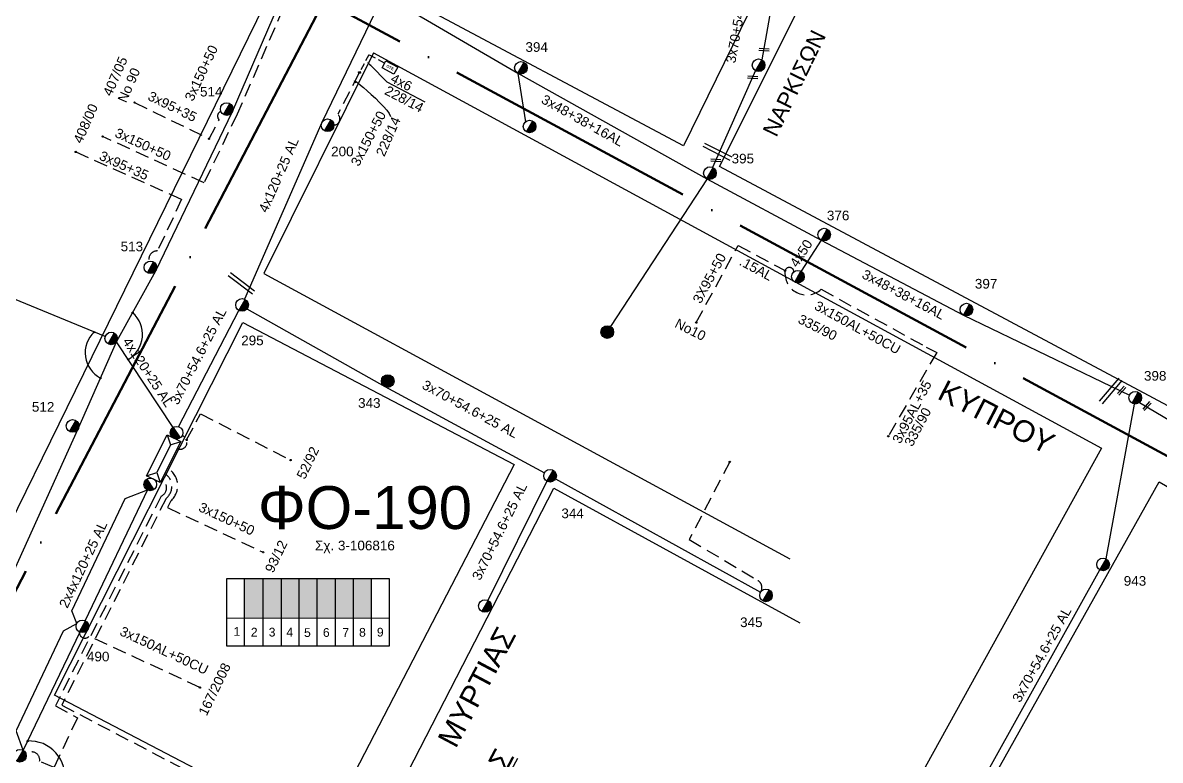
# Model space of a CAD drawing. Header units: millimetres. Extents: x 4998 to 7216, y 1887 to 2914.
# Drawn here: x 5142.3 to 5354.7, y 2316.6 to 2454.3 of the extents above; entities that cross this region are included whole.
import ezdxf
from ezdxf import colors
from ezdxf.entities.mleader import LeaderData, LeaderLine
from ezdxf.enums import TextEntityAlignment as Align
from ezdxf.math import Vec2, Vec3

# ---------------------------------------------------------------- set-up
doc = ezdxf.new("R2010")
doc.units = ezdxf.units.MM
doc.linetypes.add('ACAD_ISO04W100', pattern=[30, 24, -3, 0, -3])
doc.linetypes.add('DASHED', pattern=[19.05, 12.7, -6.35])
for name, color, linetype, lineweight in [('.15AL', 7, 'DASHED', 30), ('3x150+50', 7, 'Continuous', 30), ('3x150AL+50CU', 7, 'Continuous', 30), ('3x48+38+16AL', 7, 'Continuous', 30), ('3x70+54.6+25 AL', 7, 'SYN_LINE', 30), ('3x95+35', 7, 'Continuous', 30), ('3X95+50', 7, 'Continuous', 30), ('4x120+25 AL', 7, 'SYN_LINE', 30), ('4x50', 7, 'Continuous', 30), ('4x50+16', 7, 'Continuous', 30), ('4x50+16AL', 7, 'Continuous', 30), ('4x6', 7, 'SYN_LINE', 30), ('Υπόβαθρο ΔΕΗ', 7, 'Continuous', 30)]:
    doc.layers.add(name, color=color, linetype=linetype, lineweight=lineweight)
for name, color, linetype in [('Pillar OTE', 7, 'Continuous'), ('text οδών', 7, 'Continuous'), ('text_kalodion', 7, 'Continuous'), ('Άγνωστα', 7, 'Continuous'), ('ΑΓΝΩΣΤΟ ΕΝΑΕΡΙΟ ΚΑΛΩΔΙΟ', 7, 'Continuous'), ('Επιγραφές - Σχήματα', 7, 'Continuous'), ('Καλώδια ΧΤ   3x150AL+50CU', 7, 'DASHED'), ('Μηχανική τομή', 7, 'Continuous'), ('Στύλος Ξύλινος', 7, 'Continuous'), ('Στύλος Ξύλινος @ 1', 7, 'Continuous'), ('Στύλος ΦΜ', 7, 'Continuous'), ('Στύλος ΦΜ @ 1', 7, 'Continuous'), ('Συνδέσεις', 7, 'Continuous'), ('Τομή', 7, 'Continuous'), ('Υποσταθμός εναέριος 2 στύλων', 7, 'Continuous'), ('Υποσταθμός πόλεως', 7, 'Continuous')]:
    doc.layers.add(name, color=color, linetype=linetype)
doc.styles.add('arial', font='ARIAL.TTF')
doc.styles.get("Standard").update_dxf_attribs({"font": 'ARIAL.TTF'})
doc.linetypes.add('SYN_LINE', pattern='A,0.5,-0.0001,["/\\/\\/\\/",Standard,S=0.1,R=0,X=0,Y=-0.05],-0.25', length=0.7501)

# ---------------------------------------------------------------- blocks, each defined once
blk = doc.blocks.new('ΥΠΑΡΧΩΝ ΤΣΙΜΕΝΤΕΝΙΟΣ ΣΤΥΛΟΣ')
at = {"layer": 'Στύλος ΦΜ'}
blk.add_hatch(color=7, dxfattribs=at).paths.add_polyline_path([(-1.29, -2.28, 0.574793), (2.62, 0, 0.268822), (1.3, 2.27)])
at = {"layer": 'Στύλος ΦΜ', "color": 7}
blk.add_line((-1.29, -2.28), (1.3, 2.27), dxfattribs=at)
blk.add_circle((0, 0), 2.62, dxfattribs=at)
at = {"layer": 'Στύλος ΦΜ', "flags": 4}
for tag, p in [('ΑΡΙΘΜΟΣ', (-4.68, 8.05)), ('ΤΥΠΟΣ', (-4.91, 3.03))]:
    blk.add_attdef(tag, p, '', height=4, dxfattribs=at)
blk = doc.blocks.new('ΥΠΑΡΧΩΝ ΞΥΛΙΝΟΣ ΣΤΥΛΟΣ')
at = {"layer": 'Στύλος Ξύλινος'}
h = blk.add_hatch(color=7, dxfattribs=at)
h.paths.add_polyline_path([(-2.62, 0, 0.270008), (-1.29, -2.28), (1.3, 2.27, 0.576266)])
h.paths.add_polyline_path([(-1.29, -2.28, 0.574793), (2.62, 0, 0.268822), (1.3, 2.27)])
at = {"layer": 'Στύλος Ξύλινος', "color": 7}
blk.add_line((-1.29, -2.28), (1.3, 2.27), dxfattribs=at)
blk.add_circle((0, 0), 2.62, dxfattribs=at)
at = {"layer": 'Στύλος Ξύλινος', "flags": 4}
for tag, p in [('ΑΡΙΘΜΟΣ', (-4.91, 8.6)), ('ΤΥΠΟΣ', (-4.85, 3.39))]:
    blk.add_attdef(tag, p, '', height=4, dxfattribs=at)
blk = doc.blocks.new('ΥΠΟΣΤΑΘΜΟΣ ΕΝΑΕΡΙΟΣ ΕΠΙ 2 ΣΤΥΛΩΝ')
at = {"layer": 'Υποσταθμός εναέριος 2 στύλων', "linetype": 'Continuous'}
for points in [[(-11.97, -2.11, 0.574793), (-8.45, -0.07, 0.268822), (-9.64, 1.98)], [(9.68, -2.15, 0.574793), (13.19, -0.1, 0.268822), (12.01, 1.95)]]:
    blk.add_hatch(color=256, dxfattribs=at).paths.add_polyline_path(points)
for p, q in [((-11.97, -2.11), (-9.64, 1.98)), ((9.68, -2.15), (12.01, 1.95))]:
    blk.add_line(p, q, dxfattribs=at)
for centre in [(-10.81, -0.07), (10.84, -0.1)]:
    blk.add_circle(centre, 2.36, dxfattribs=at)
at = {"layer": 'Υποσταθμός πόλεως', "linetype": 'Continuous', "ltscale": 40}
blk.add_lwpolyline([(-8.57, 2.82), (8.57, 2.82), (8.57, -2.82), (-8.57, -2.82)], close=True, dxfattribs=at)
for points in [[(-5.75, 0), (-8.57, 2.82)], [(-8.57, -2.82), (-5.75, 0)], [(-5.75, 0), (5.75, 0)], [(5.75, 0), (8.57, 2.82)], [(8.57, -2.82), (5.75, 0)]]:
    blk.add_lwpolyline(points, dxfattribs=at)
at = {"layer": 'Υποσταθμός εναέριος 2 στύλων', "ltscale": 40, "flags": 1}
for tag, p in [('ΜΕΤΑΣΧΗΜΑΤΙΣΜΟΣ', (14.09, 2.51)), ('ΙΣΧΥΣ', (14.07, -0.28)), ('ΑΡΙΘΜΟΣ', (14.19, -3))]:
    blk.add_attdef(tag, p, '', height=1.8, dxfattribs=at)
blk = doc.blocks.new('ΤΟΜΗ')
at = {"layer": 'Τομή', "ltscale": 40}
for p, q in [((-5.68, 0), (17.06, 0)), ((-5.68, -2.77), (17.06, -2.77))]:
    blk.add_line(p, q, dxfattribs=at)
blk = doc.blocks.new('ΜΗΧΑΝΙΚΗ ΤΟΜΗ')
at = {"layer": 'Μηχανική τομή', "ltscale": 40}
for p, q in [((-1.89, 0.78), (5.68, 0.78)), ((-1.89, -0.78), (5.68, -0.78))]:
    blk.add_line(p, q, dxfattribs=at)
blk = doc.blocks.new('_ΣΥΝΔΕΣΗ')
at = {"layer": 'Συνδέσεις', "linetype": 'SYN_LINE', "ltscale": 40}
blk.add_hatch(color=256, dxfattribs=at).paths.add_polyline_path([(0.5, -0.01, 1), (-0.5, -0.01, 1)])
at = {"layer": 'Συνδέσεις'}
blk.add_circle((0, -0.01), 0.5, dxfattribs=at)
blk = doc.blocks.new('TSONTA XT1')
at = {"ltscale": 40}
h = blk.add_hatch(color=256, dxfattribs=at)
h.dxf.hatch_style = 1
h.paths.add_polyline_path([(596, 2487.7), (597.1, 2488.8), (596, 2489.9), (594.9, 2488.8)])
blk.add_lwpolyline([(594.9, 2488.8), (596, 2489.9), (597.1, 2488.8), (596, 2487.7)], close=True, dxfattribs=at)
blk = doc.blocks.new('PILLAR ΟΤΕ')
at = {"layer": 'Pillar OTE', "ltscale": 40}
blk.add_lwpolyline([(-3.31, 2.02), (3.39, 2.02), (3.39, -1.99), (-3.31, -1.99)], close=True, dxfattribs=at)
at = {"layer": 'Pillar OTE', "insert": (-1.81, 0.71), "char_height": 1.3575, "width": 109.961, "attachment_point": 1}
blk.add_mtext('{\\fArial|b1|i0|c161|p34;OTE}', dxfattribs=at)

msp = doc.modelspace()

# ---------------------------------------------------------------- hatches: boundary and pattern name
at = {"layer": 'Καλώδια ΧΤ   3x150AL+50CU', "linetype": 'DASHED', "lineweight": -3, "ltscale": 0.2}
h = msp.add_hatch(color=6, dxfattribs=at)
h.dxf.hatch_style = 1
h.paths.add_polyline_path([(5187.19, 2350.55), (5183.75, 2350.55), (5183.75, 2343.19), (5187.19, 2343.19)])
h = msp.add_hatch(color=85, dxfattribs=at)
h.dxf.hatch_style = 1
h.paths.add_polyline_path([(5187.19, 2343.19), (5190.63, 2343.18), (5190.63, 2350.55), (5187.19, 2350.55)])
h = msp.add_hatch(color=27, dxfattribs=at)
h.dxf.hatch_style = 1
h.paths.add_polyline_path([(5193.93, 2350.55), (5190.63, 2350.55), (5190.63, 2343.18), (5193.93, 2343.18)])
h = msp.add_hatch(color=62, dxfattribs=at)
h.dxf.hatch_style = 1
h.paths.add_polyline_path([(5193.93, 2343.18), (5197.31, 2343.18), (5197.31, 2350.55), (5193.93, 2350.55)])
h = msp.add_hatch(color=1, dxfattribs=at)
h.dxf.hatch_style = 1
h.paths.add_polyline_path([(5197.31, 2343.18), (5200.71, 2343.17), (5200.71, 2350.55), (5197.31, 2350.55)])
h = msp.add_hatch(color=5, dxfattribs=at)
h.dxf.hatch_style = 1
h.paths.add_polyline_path([(5200.65, 2343.18), (5204.05, 2343.17), (5204.05, 2350.55), (5200.65, 2350.55)])
h = msp.add_hatch(color=2, dxfattribs=at)
h.dxf.hatch_style = 1
h.paths.add_polyline_path([(5203.99, 2343.18), (5207.38, 2343.18), (5207.38, 2350.55), (5203.99, 2350.55)])

# ---------------------------------------------------------------- linework, layer by layer
at = {"layer": '.15AL', "color": 6, "linetype": 'DASHED', "lineweight": -3, "ltscale": 0.2}
msp.add_lwpolyline([(5275.89, 2412.7), (5275.9, 2412.72), (5284.66, 2408, -0.861785), (5286.3, 2407.77)], format="xyb", dxfattribs=at)
at = {"layer": '3x150+50', "color": 151, "linetype": 'DASHED', "lineweight": -3, "ltscale": 0.2}
msp.add_lwpolyline([(5224.65, 2492.81, 0.694884), (5219.78, 2489.38), (5208.37, 2494.92), (5201.44, 2481.46, -0.638111), (5200.02, 2477.77), (5182.35, 2437.19), (5176.17, 2424.37)], format="xyb", dxfattribs=at)
at = {"layer": '3x150+50', "color": 5, "linetype": 'DASHED', "lineweight": -3, "ltscale": 0.2}
for points in [[(5205.09, 2444.77), (5201.13, 2437.2, -0.695523), (5200.42, 2435.18)], [(5168.24, 2369.03, -0.623568), (5168.19, 2365.93), (5148.41, 2326.79), (5152.52, 2324.52), (5148.16, 2315.27), (5145.48, 2316.44, 0.715182), (5142.94, 2317.75, -0.000452)]]:
    msp.add_lwpolyline(points, format="xyb", dxfattribs=at)
at = {"layer": '3x150+50', "color": 6, "linetype": 'DASHED', "lineweight": -3, "ltscale": 0.2}
msp.add_lwpolyline([(5177.12, 2432.61), (5178.99, 2436.18, -0.575888), (5179.32, 2437.72, 28.879816)], format="xyb", dxfattribs=at)
at = {"layer": '3x150+50', "color": 151, "linetype": 'DASHED', "lineweight": -3, "ltscale": 0.2}
msp.add_lwpolyline([(5176.18, 2424.39), (5157.23, 2433.03)], dxfattribs=at)
at = {"layer": '3x150+50', "color": 85, "linetype": 'DASHED', "lineweight": -3, "ltscale": 0.2}
msp.add_lwpolyline([(5172.91, 2376.41), (5175.54, 2381.25), (5192.32, 2372.65)], dxfattribs=at)
msp.add_lwpolyline([(5274.31, 2372.3), (5266.77, 2357.81), (5279.57, 2350.17, -0.432593), (5280.06, 2347.96, -1.435166)], format="xyb", dxfattribs=at)
at = {"layer": '3x150+50', "color": 1, "linetype": 'DASHED', "lineweight": -3, "ltscale": 0.2}
msp.add_lwpolyline([(5168.82, 2370.16, -0.513433), (5169.08, 2365.48), (5149.6, 2326.92), (5216.84, 2291.65, -0.374739), (5220.2, 2290.23)], format="xyb", dxfattribs=at)
at = {"layer": '3x150+50', "color": 2, "linetype": 'DASHED', "lineweight": -3, "ltscale": 0.2}
msp.add_lwpolyline([(5169.32, 2371.16, -0.514577), (5169.98, 2365.03), (5169.34, 2363.77), (5187.21, 2355.45)], format="xyb", dxfattribs=at)
at = {"layer": '3x150+50', "color": 85, "linetype": 'DASHED', "lineweight": -3, "ltscale": 0.2}
msp.add_arc((5171.7, 2375.96), 1.29, 245.1427, 73.002, dxfattribs=at)
at = {"layer": '3x150AL+50CU', "color": 6, "linetype": 'DASHED', "lineweight": -3, "ltscale": 0.2}
msp.add_lwpolyline([(5284.66, 2408, 0.69168), (5291.39, 2404.52), (5311.01, 2393.75)], format="xyb", dxfattribs=at)
at = {"layer": '3x150AL+50CU', "color": 27, "linetype": 'DASHED', "lineweight": -3, "ltscale": 0.2}
msp.add_lwpolyline([(5175.39, 2330.19), (5154.75, 2339.78, -0.726104), (5152.89, 2340.58, -5.301545)], format="xyb", dxfattribs=at)
at = {"layer": '3x48+38+16AL', "color": 6, "lineweight": -3, "ltscale": 0.2}
msp.add_lwpolyline([(5211.49, 2458.4), (5234.76, 2444.84), (5270.04, 2425.17), (5291.37, 2413.71), (5317.94, 2399.7), (5348.96, 2384.79)], dxfattribs=at)
at = {"layer": '3x70+54.6+25 AL', "color": 85, "linetype": 'SYN_LINE', "lineweight": -3, "ltscale": 20}
for points in [[(5298.65, 2484.85), (5284.07, 2468.49), (5280.3, 2447.37)], [(5279.12, 2445.33), (5271.1, 2427.28)], [(5171.43, 2378.86), (5182.69, 2400.59)], [(5184.18, 2400.86), (5209.9, 2386.36), (5239.75, 2370.27)], [(5240.2, 2368.68), (5229.14, 2346.46)], [(5241.82, 2369.15), (5280.06, 2347.96)]]:
    msp.add_lwpolyline(points, dxfattribs=at)
at = {"layer": '3x70+54.6+25 AL', "color": 6, "linetype": 'SYN_LINE', "lineweight": -3, "ltscale": 10}
msp.add_lwpolyline([(5234.78, 2444.83), (5236.17, 2435.8)], dxfattribs=at)
at = {"layer": '3x70+54.6+25 AL', "color": 6, "linetype": 'SYN_LINE', "lineweight": -3, "ltscale": 20}
msp.add_lwpolyline([(5270.09, 2425.15), (5252.04, 2397.55)], dxfattribs=at)
at = {"layer": '3x70+54.6+25 AL', "color": 5, "linetype": 'SYN_LINE', "lineweight": -3, "ltscale": 20}
for points in [[(5344.61, 2354.18), (5349.89, 2383.11)], [(5316.14, 2303.17), (5343.44, 2352.13)]]:
    msp.add_lwpolyline(points, dxfattribs=at)
at = {"layer": '3x95+35', "color": 6, "linetype": 'DASHED', "lineweight": -3, "ltscale": 0.2}
for points in [[(5163.19, 2439.39), (5177.12, 2432.61)], [(5311.01, 2393.75), (5312.98, 2392.73), (5303.91, 2377.08)]]:
    msp.add_lwpolyline(points, dxfattribs=at)
msp.add_lwpolyline([(5152.21, 2430.17), (5171.99, 2421.33), (5167.49, 2411.68, 0.492311), (5165.89, 2409.77, 135.008628)], format="xyb", dxfattribs=at)
at = {"layer": '3X95+50', "color": 6, "linetype": 'DASHED', "lineweight": -3, "ltscale": 0.2}
msp.add_lwpolyline([(5268.07, 2398.31), (5275.89, 2412.7)], dxfattribs=at)
at = {"layer": '4x120+25 AL', "color": 5, "linetype": 'SYN_LINE', "lineweight": -3, "ltscale": 20}
msp.add_lwpolyline([(5223.89, 2488.33), (5219.54, 2480.46), (5209.93, 2460.07), (5198.17, 2435.63), (5183.75, 2402.69)], dxfattribs=at)
at = {"layer": '4x120+25 AL', "color": 62, "linetype": 'SYN_LINE', "lineweight": -3, "ltscale": 20}
for points in [[(5157.71, 2395.69), (5118.82, 2411.7)], [(5142.39, 2318.47), (5141.08, 2322.13), (5149.91, 2340.76), (5152.41, 2342.12), (5151.48, 2344.5), (5161.43, 2365.47), (5165.6, 2367.06)]]:
    msp.add_lwpolyline(points, dxfattribs=at)
at = {"layer": '4x120+25 AL', "color": 6, "linetype": 'SYN_LINE', "lineweight": -3, "ltscale": 20}
msp.add_lwpolyline([(5170.39, 2378.73), (5159.84, 2394.73), (5159.89, 2394.82)], dxfattribs=at)
at = {"layer": '4x120+25 AL', "color": 27, "linetype": 'SYN_LINE', "lineweight": -3, "ltscale": 20}
for points in [[(5165.6, 2367.06), (5153.97, 2342.67)], [(5152.96, 2340.54), (5142.39, 2318.47)]]:
    msp.add_lwpolyline(points, dxfattribs=at)
at = {"layer": '4x50', "color": 6, "lineweight": -3, "ltscale": 0.2}
msp.add_lwpolyline([(5291.37, 2413.71), (5287.63, 2407.88)], dxfattribs=at)
at = {"layer": '4x50+16', "color": 6, "lineweight": -3, "ltscale": 0.2}
msp.add_lwpolyline([(5159.89, 2394.82), (5167.16, 2407.98), (5181.49, 2437.71), (5199.29, 2478.92)], dxfattribs=at)
at = {"layer": '4x50+16AL', "color": 5, "lineweight": -3, "ltscale": 0.2}
msp.add_lwpolyline([(5350.82, 2383.42), (5380.41, 2365.9), (5395.73, 2358.82)], dxfattribs=at)
at = {"layer": '4x6', "color": 5, "linetype": 'DASHED', "lineweight": -3, "ltscale": 0.1}
msp.add_lwpolyline([(5209.88, 2446.76), (5206.93, 2448.3), (5205.29, 2445.16)], dxfattribs=at)
at = {"layer": 'Pillar OTE', "lineweight": -3, "ltscale": 40}
for points in [[(5180.42, 2337.91), (5180.42, 2350.55), (5210.75, 2350.55), (5210.75, 2337.88), (5180.42, 2337.91)], [(5183.75, 2337.91), (5183.75, 2350.55)], [(5187.19, 2337.9), (5187.19, 2350.55)], [(5190.63, 2337.9), (5190.63, 2350.55)], [(5193.93, 2337.9), (5193.93, 2350.55)], [(5197.31, 2337.89), (5197.31, 2350.55)], [(5200.71, 2337.89), (5200.71, 2350.55)], [(5204.05, 2337.89), (5204.05, 2350.55)], [(5207.43, 2337.88), (5207.43, 2350.55)], [(5180.42, 2343.19), (5210.75, 2343.16)]]:
    msp.add_lwpolyline(points, dxfattribs=at)
at = {"layer": 'ΑΓΝΩΣΤΟ ΕΝΑΕΡΙΟ ΚΑΛΩΔΙΟ', "color": 62, "lineweight": -3, "ltscale": 0.2}
msp.add_lwpolyline([(5127.27, 2324.06), (5137.5, 2345.03), (5152.59, 2378.33), (5159.84, 2394.73)], dxfattribs=at)
at = {"layer": 'Υπόβαθρο ΔΕΗ', "color": 1, "linetype": 'ACAD_ISO04W100', "lineweight": 50, "ltscale": 2}
msp.add_lwpolyline([(6875.63, 2894.56), (6877.34, 2846.94), (6789.46, 2728.42), (6770.52, 2707.68), (6735.34, 2642.61), (6643.69, 2588.11), (6538.68, 2544.64), (6459.34, 2483.54), (6366.41, 2440.13), (6240.21, 2423.29), (6175.15, 2420.75), (6157.42, 2411.94), (6117.06, 2377.02), (6097.86, 2354.42), (6056.76, 2253.54), (6013.41, 2177.22), (5914.93, 2205.37), (5712.02, 2301.75), (5516.53, 2394.53), (5477.12, 2307.98), (5198.63, 2458.37), (5075.92, 2223.97), (5041.82, 2232.51)], dxfattribs=at)
at = {"layer": 'Υπόβαθρο ΔΕΗ', "color": 7, "lineweight": -3}
for points in [[(5083.76, 2274.65), (5096.74, 2272.65), (5192.17, 2467.3), (5192.17, 2467.3), (5229.05, 2541.4), (5252.31, 2581.96), (5231.01, 2589.59), (5201.29, 2600.66), (5182.25, 2608.12), (5181.63, 2608.3), (5181.22, 2608.22), (5180.96, 2608.1), (5180.82, 2607.95), (5180.72, 2607.84), (5174.49, 2588.24), (5165.82, 2561.38)], [(5207.78, 2448.65), (5187.35, 2407.44), (5285.55, 2354.19)], [(5207.78, 2448.65), (5343.76, 2374.86), (5279.51, 2258.72), (5226.99, 2287.15), (5242.18, 2313.97)], [(5234.69, 2316.97), (5220.57, 2290.88), (5206.32, 2299), (5241.46, 2367.37), (5287.41, 2342.25)]]:
    msp.add_lwpolyline(points, dxfattribs=at)
for points in [[(5247.97, 2530.04), (5300.66, 2502.71), (5265.7, 2431.3), (5212.87, 2459.48), (5229.94, 2495.84)], [(5308.03, 2498.65), (5340.61, 2482.43), (5421.23, 2440.28), (5400.36, 2404.4), (5411.23, 2398.64), (5432.37, 2433.7), (5481.61, 2403.73), (5509.52, 2387.37), (5494.43, 2354.05), (5476.54, 2317.29), (5419.49, 2347.29), (5389.35, 2365.05), (5272.4, 2427.45)], [(5234.06, 2371.84), (5198.91, 2303.91), (5198.32, 2302.62), (5148.28, 2328.74), (5183.44, 2398.31)], [(5363.23, 2288.02), (5321.36, 2309.45), (5354.5, 2368.6), (5395.67, 2344.69)]]:
    msp.add_lwpolyline(points, close=True, dxfattribs=at)
at = {"layer": 'Υπόβαθρο ΔΕΗ', "lineweight": -3}
for centre, radius, start, end in [((5159.34, 2396.09), 5.35, 299.7956, 49.3259), ((5159.3, 2392.68), 5.32, 133.4281, 242.5271), ((5143.57, 2313.61), 6.61, 350.7526, 92.9747)]:
    msp.add_arc(centre, radius, start, end, dxfattribs=at)
at = {"layer": 'Υπόβαθρο ΔΕΗ', "color": 7, "lineweight": -3}
msp.add_open_spline([(5204.49, 2443.08), (5203.98, 2443.63), (5204.57, 2443.5), (5210.61, 2438.02), (5211.01, 2436.78)], degree=3, dxfattribs=at)

# ---------------------------------------------------------------- block references
at = {"layer": 'Pillar OTE', "xscale": 0.375, "yscale": 0.375, "zscale": 0.375, "rotation": 331.9899049662575}
msp.add_blockref('PILLAR ΟΤΕ', (5210.85, 2445.93), dxfattribs=at)
at = {"layer": 'Μηχανική τομή', "lineweight": -3, "xscale": 0.2499999999999678, "yscale": 0.2499999999999678, "zscale": 0.2499999999999678}
for p, rotation in [((5281.2, 2449.18), 176.0518344848908), ((5279.08, 2444.01), 176.0518344848908), ((5272.2, 2428.54), 176.0518344848908), ((5347.8, 2385.97), 228.1113904078109), ((5352.52, 2383.07), 228.1113904078109)]:
    msp.add_blockref('ΜΗΧΑΝΙΚΗ ΤΟΜΗ', p, dxfattribs=dict(at, rotation=rotation))
at = {"layer": 'Στύλος Ξύλινος @ 1', "lineweight": -3, "ltscale": 40, "xscale": 0.4499999999997534, "yscale": 0.4499999999997534, "zscale": 0.4499999999997534}
msp.add_blockref('ΥΠΑΡΧΩΝ ΞΥΛΙΝΟΣ ΣΤΥΛΟΣ', (5251.45, 2396.53), dxfattribs=at)
at = {"layer": 'Στύλος Ξύλινος @ 1', "lineweight": -3, "ltscale": 40}
ref = msp.add_blockref('ΥΠΑΡΧΩΝ ΞΥΛΙΝΟΣ ΣΤΥΛΟΣ', (5210.48, 2387.39), dxfattribs=dict(at, xscale=0.4499999999997534, yscale=0.4499999999997534, zscale=0.4499999999997534))
ref.add_attrib('ΤΥΠΟΣ', '343', (5204.93, 2382.4), dxfattribs={"layer": 'Στύλος Ξύλινος', "height": 1.8, "flags": 4})
at = {"layer": 'Στύλος ΦΜ @ 1', "lineweight": -3, "ltscale": 40}
ref = msp.add_blockref('ΥΠΑΡΧΩΝ ΤΣΙΜΕΝΤΕΝΙΟΣ ΣΤΥΛΟΣ', (5235.34, 2445.86), dxfattribs=dict(at, xscale=0.4499999999997795, yscale=0.4499999999997795, zscale=0.4499999999997795))
ref.add_attrib('ΤΥΠΟΣ', '394', (5236.18, 2448.84), dxfattribs={"layer": 'Στύλος ΦΜ', "height": 1.8, "flags": 4})
for p, xscale, yscale, zscale in [((5279.71, 2446.35), 0.4499999999997795, 0.4499999999997795, 0.4499999999997795), ((5236.95, 2434.91), 0.4499999999997795, 0.4499999999997795, 0.4499999999997795), ((5287.04, 2406.86), 0.4499999999997795, 0.4499999999997795, 0.4499999999997795), ((5158.83, 2395.34), 0.4499999999996954, 0.4499999999996954, 0.4499999999996954), ((5228.62, 2345.41), 0.4499999999998434, 0.4499999999998434, 0.4499999999998434), ((5141.8, 2317.45), 0.4499999999998434, 0.4499999999998434, 0.4499999999998434)]:
    msp.add_blockref('ΥΠΑΡΧΩΝ ΤΣΙΜΕΝΤΕΝΙΟΣ ΣΤΥΛΟΣ', p, dxfattribs=dict(at, xscale=xscale, yscale=yscale, zscale=zscale))
ref = msp.add_blockref('ΥΠΑΡΧΩΝ ΤΣΙΜΕΝΤΕΝΙΟΣ ΣΤΥΛΟΣ', (5180.41, 2438.17), dxfattribs=dict(at, xscale=0.4499999999996954, yscale=0.4499999999996954, zscale=0.4499999999996954))
ref.add_attrib('ΤΥΠΟΣ', '514', (5175.42, 2440.51), dxfattribs={"layer": 'Στύλος ΦΜ', "height": 1.8, "flags": 4})
ref = msp.add_blockref('ΥΠΑΡΧΩΝ ΤΣΙΜΕΝΤΕΝΙΟΣ ΣΤΥΛΟΣ', (5199.24, 2435.14), dxfattribs=dict(at, xscale=0.4499999999996934, yscale=0.4499999999996934, zscale=0.4499999999996934))
ref.add_attrib('ΤΥΠΟΣ', '200', (5199.9, 2429.35), dxfattribs={"layer": 'Στύλος ΦΜ', "height": 1.8, "flags": 4})
ref = msp.add_blockref('ΥΠΑΡΧΩΝ ΤΣΙΜΕΝΤΕΝΙΟΣ ΣΤΥΛΟΣ', (5270.63, 2426.2), dxfattribs=dict(at, xscale=0.4499999999997795, yscale=0.4499999999997795, zscale=0.4499999999997795))
ref.add_attrib('ΤΥΠΟΣ', '395', (5274.67, 2428.02), dxfattribs={"layer": 'Στύλος ΦΜ', "height": 1.8, "flags": 4})
ref = msp.add_blockref('ΥΠΑΡΧΩΝ ΤΣΙΜΕΝΤΕΝΙΟΣ ΣΤΥΛΟΣ', (5291.95, 2414.74), dxfattribs=dict(at, xscale=0.4499999999997795, yscale=0.4499999999997795, zscale=0.4499999999997795))
ref.add_attrib('ΤΥΠΟΣ', '376', (5292.46, 2417.4), dxfattribs={"layer": 'Στύλος ΦΜ', "height": 1.8, "flags": 4})
ref = msp.add_blockref('ΥΠΑΡΧΩΝ ΤΣΙΜΕΝΤΕΝΙΟΣ ΣΤΥΛΟΣ', (5166.17, 2408.62), dxfattribs=dict(at, xscale=0.4499999999996954, yscale=0.4499999999996954, zscale=0.4499999999996954))
ref.add_attrib('ΤΥΠΟΣ', '513', (5160.6, 2411.62), dxfattribs={"layer": 'Στύλος ΦΜ', "height": 1.8, "flags": 4})
ref = msp.add_blockref('ΥΠΑΡΧΩΝ ΤΣΙΜΕΝΤΕΝΙΟΣ ΣΤΥΛΟΣ', (5318.52, 2400.73), dxfattribs=dict(at, xscale=0.4499999999997795, yscale=0.4499999999997795, zscale=0.4499999999997795))
ref.add_attrib('ΤΥΠΟΣ', '397', (5320.09, 2404.66), dxfattribs={"layer": 'Στύλος ΦΜ', "height": 1.8, "flags": 4})
ref = msp.add_blockref('ΥΠΑΡΧΩΝ ΤΣΙΜΕΝΤΕΝΙΟΣ ΣΤΥΛΟΣ', (5183.27, 2401.61), dxfattribs=dict(at, xscale=0.4499999999996934, yscale=0.4499999999996934, zscale=0.4499999999996934))
ref.add_attrib('ΤΥΠΟΣ', '295', (5183.11, 2394.08), dxfattribs={"layer": 'Στύλος ΦΜ', "height": 1.8, "flags": 4})
ref = msp.add_blockref('ΥΠΑΡΧΩΝ ΤΣΙΜΕΝΤΕΝΙΟΣ ΣΤΥΛΟΣ', (5350.02, 2384.28), dxfattribs=dict(at, xscale=0.4499999999997795, yscale=0.4499999999997795, zscale=0.4499999999997795))
ref.add_attrib('ΤΥΠΟΣ', '398', (5351.66, 2387.47), dxfattribs={"layer": 'Στύλος ΦΜ', "height": 1.8, "flags": 4})
ref = msp.add_blockref('ΥΠΑΡΧΩΝ ΤΣΙΜΕΝΤΕΝΙΟΣ ΣΤΥΛΟΣ', (5151.63, 2379.02), dxfattribs=dict(at, xscale=0.4499999999996954, yscale=0.4499999999996954, zscale=0.4499999999996954))
ref.add_attrib('ΤΥΠΟΣ', '512', (5144.03, 2381.68), dxfattribs={"layer": 'Στύλος ΦΜ', "height": 1.8, "flags": 4})
ref = msp.add_blockref('ΥΠΑΡΧΩΝ ΤΣΙΜΕΝΤΕΝΙΟΣ ΣΤΥΛΟΣ', (5240.78, 2369.71), dxfattribs=dict(at, xscale=0.4499999999996535, yscale=0.4499999999996535, zscale=0.4499999999996535))
ref.add_attrib('ΤΥΠΟΣ', '344', (5242.89, 2361.8), dxfattribs={"layer": 'Στύλος ΦΜ', "height": 1.8, "flags": 4})
ref = msp.add_blockref('ΥΠΑΡΧΩΝ ΤΣΙΜΕΝΤΕΝΙΟΣ ΣΤΥΛΟΣ', (5344.02, 2353.16), dxfattribs=dict(at, xscale=0.4499999999998083, yscale=0.4499999999998083, zscale=0.4499999999998083))
ref.add_attrib('ΤΥΠΟΣ', '943', (5347.88, 2349.19), dxfattribs={"layer": 'Στύλος ΦΜ', "height": 1.8, "flags": 4})
ref = msp.add_blockref('ΥΠΑΡΧΩΝ ΤΣΙΜΕΝΤΕΝΙΟΣ ΣΤΥΛΟΣ', (5281.09, 2347.39), dxfattribs=dict(at, xscale=0.4499999999998434, yscale=0.4499999999998434, zscale=0.4499999999998434))
ref.add_attrib('ΤΥΠΟΣ', '345', (5276.25, 2341.47), dxfattribs={"layer": 'Στύλος ΦΜ', "height": 1.8, "flags": 4})
ref = msp.add_blockref('ΥΠΑΡΧΩΝ ΤΣΙΜΕΝΤΕΝΙΟΣ ΣΤΥΛΟΣ', (5153.47, 2341.61), dxfattribs=dict(at, xscale=0.4499999999998083, yscale=0.4499999999998083, zscale=0.4499999999998083))
ref.add_attrib('ΤΥΠΟΣ', '490', (5154.31, 2335.07), dxfattribs={"layer": 'Στύλος ΦΜ', "height": 1.8, "flags": 4})
at = {"layer": 'Συνδέσεις', "xscale": 0.2, "yscale": 0.2, "zscale": 0.2, "rotation": 62.39649276658485}
msp.add_blockref('TSONTA XT1', (5591.06, 2108.71), dxfattribs=at)
at = {"layer": 'Συνδέσεις', "lineweight": -3, "xscale": 0.25, "yscale": 0.25, "zscale": 0.25}
for p in [(5163.19, 2439.39), (5157.23, 2433.04), (5177.12, 2432.61), (5152.21, 2430.17), (5284.66, 2408), (5162.83, 2400.15), (5268.07, 2398.31), (5155.64, 2396.55), (5162.01, 2391.45), (5156.84, 2387.96), (5172.91, 2376.42), (5303.91, 2377.08), (5192.32, 2372.65), (5274.31, 2372.3), (5187.21, 2355.45), (5175.4, 2330.19), (5143.22, 2320.21)]:
    msp.add_blockref('_ΣΥΝΔΕΣΗ', p, dxfattribs=at)
at = {"layer": 'Τομή', "lineweight": -3, "xscale": 0.2499999999999996, "yscale": 0.2499999999999996, "zscale": 0.2499999999999996}
for p, rotation in [((5270.88, 2431.18), 333.0662972907041), ((5182.22, 2406.8), 322.8289646727654), ((5346.59, 2386.43), 229.8433106744761)]:
    msp.add_blockref('ΤΟΜΗ', p, dxfattribs=dict(at, rotation=rotation))
at = {"layer": 'Υποσταθμός εναέριος 2 στύλων', "lineweight": -3, "xscale": 0.5000000000000637, "yscale": 0.5000000000000637, "zscale": 0.5000000000000637, "rotation": 243.1913628375293}
msp.add_blockref('ΥΠΟΣΤΑΘΜΟΣ ΕΝΑΕΡΙΟΣ ΕΠΙ 2 ΣΤΥΛΩΝ', (5168.63, 2372.91), dxfattribs=at)

# ---------------------------------------------------------------- texts
at = {"lineweight": -3, "ltscale": 40, "style": 'arial'}
msp.add_text('ΝΑΡΚΙΣΩΝ', height=3, rotation=64, dxfattribs=at).set_placement((5286.36, 2442.99), align=Align.MIDDLE_CENTER)
at = {"lineweight": -3, "ltscale": 30, "char_height": 1.63, "width": 11.2573, "attachment_point": 1}
for s, insert in [('1', (5181.67, 2341.47)), ('2', (5184.91, 2341.34)), ('3', (5188.24, 2341.34)), ('4', (5191.54, 2341.34)), ('5', (5194.84, 2341.26)), ('6', (5198.36, 2341.28)), ('7', (5201.99, 2341.28)), ('8', (5205.11, 2341.31)), ('9', (5208.44, 2341.34))]:
    msp.add_mtext(s, dxfattribs=dict(at, insert=insert))
at = {"layer": 'text οδών', "lineweight": -3}
for s, rotation, p in [('ΚΥΠΡΟΥ', 332.8304, (5324.13, 2380.67)), ('ΜΥΡΤΙΑΣ', 61.9856, (5227.09, 2330.31)), ('ΙΔ. ΟΔΟΣ', 61.9856, (5226.73, 2307.57))]:
    msp.add_text(s, height=4, rotation=rotation, dxfattribs=at).set_placement(p, align=Align.MIDDLE_CENTER)
at = {"layer": 'text_kalodion', "linetype": 'Continuous', "lineweight": -3, "ltscale": 0.2}
for s, rotation, p in [('3x70+54.6+25 AL', 79.8768, (5276.21, 2456.55)), ('3x150+50', 64.8649, (5175.65, 2444.89)), ('4x6', 332.3965, (5213.04, 2443.17)), ('3x95+35', 334.044, (5170.27, 2438.64)), ('3x48+38+16AL', 330.8704, (5246.85, 2436.04)), ('3x150+50', 62.3965, (5206.85, 2432.67)), ('3x150+50', 335.4901, (5164.78, 2431.57)), ('4x120+25 AL', 66.3489, (5190.1, 2425.86)), ('3x95+35', 335.925, (5161.24, 2427.64)), ('4x50', 57.3363, (5287.65, 2411.25)), ('3X95+50', 61.4627, (5270.52, 2406.59)), ('.15AL', 331.647, (5279.26, 2408.39)), ('3x48+38+16AL', 332.2029, (5306.79, 2403.55)), ('3x150AL+50CU', 331.2445, (5298.2, 2397.39)), ('3x70+54.6+25 AL', 62.6029, (5175.07, 2392.03)), ('4x120+25 AL', 303.4099, (5165.73, 2389.06)), ('3x70+54.6+25 AL', 331.6567, (5225.87, 2382.18)), ('3x95AL+35', 62.3965, (5308.34, 2381.64)), ('3x70+54.6+25 AL', 63.5426, (5231.34, 2359.32)), ('3x150+50', 335.0174, (5180.41, 2361.68)), ('2x4x120+25 AL', 64.6079, (5153.6, 2353.17)), ('3x70+54.6+25 AL', 60.8571, (5332.58, 2336.35)), ('3x150AL+50CU', 335.0711, (5168.73, 2337.11))]:
    msp.add_text(s, height=1.8, rotation=rotation, dxfattribs=at).set_placement(p, align=Align.MIDDLE_CENTER)
at = {"layer": 'text_kalodion', "linetype": 'Continuous', "lineweight": -3, "ltscale": 0.2, "insert": (5210.56, 2442.61), "char_height": 1.8, "width": 9.1232, "attachment_point": 1, "rotation": 332.3965}
msp.add_mtext('228/14', dxfattribs=at)
at = {"layer": 'Άγνωστα', "color": 7, "lineweight": -3, "char_height": 1.8, "width": 4.55191440096314e-14, "attachment_point": 1, "rotation": 64.2264}
for s, insert in [('52/92', (5193.37, 2369.7)), ('93/12', (5187.45, 2352.22)), ('167/2008', (5175.04, 2325.55))]:
    msp.add_mtext(s, dxfattribs=dict(at, insert=insert))
at = {"layer": 'Άγνωστα', "color": 7, "lineweight": -3, "insert": (5196.9, 2357.6), "char_height": 1.8, "width": 4.551914400963142e-14, "attachment_point": 1}
msp.add_mtext('Σχ. 3-106816', dxfattribs=at)
at = {"layer": 'Επιγραφές - Σχήματα', "lineweight": -3, "insert": (5186.23, 2367.78), "char_height": 8, "width": 15.5504, "attachment_point": 1, "style": 'arial'}
msp.add_mtext('ΦO-190', dxfattribs=at)
at = {"layer": 'Υπόβαθρο ΔΕΗ', "lineweight": -3, "char_height": 1.8, "width": 9.1232, "attachment_point": 1, "style": 'arial'}
for s, insert, rotation in [('407/05\\PNo 90', (5157.21, 2441.13), 66.2611), ('408/00', (5151.68, 2432.32), 66.2611), ('228/14', (5208.18, 2429.88), 66.2611), ('No10', (5264.7, 2399.15), 333.3226), ('335/90', (5287.7, 2399.94), 333.3226), ('335/90', (5306.82, 2375.86), 62)]:
    msp.add_mtext(s, dxfattribs=dict(at, insert=insert, rotation=rotation))

# ---------------------------------------------------------------- leaders
at = {"layer": 'Υπόβαθρο ΔΕΗ', "color": 7, "lineweight": -3}
ml = msp.add_multileader_mtext('Standard', dxfattribs=at)
ml.set_content('', color=7)
ml.set_leader_properties()
ml.build(insert=Vec2(0, 0))
ml.multileader.update_dxf_attribs({"arrow_head_size": 1})
ctx = ml.context
ctx.base_point, ctx.arrow_head_size, ctx.plane_origin, ctx.plane_x_axis, ctx.plane_y_axis = Vec3(5217.4, 2439.51), 1, Vec3(5206.59, 2446.99), Vec3(0.882948, -0.469472), Vec3(0.469472, 0.882948)
notes = []
notes.append((ctx, [(0, (1, 1, 0), (5210.33, 2443.26), (0.882948, -0.469472), 8, [(0, [(5206.59, 2446.99)], 0, [])])]))
ctx.mtext.insert, ctx.mtext.text_direction, ctx.mtext.rotation, ctx.mtext.width, ctx.mtext.flow_direction = Vec3(5220.1, 2440.33), Vec3(0.882948, -0.469472), 5.794493, 332, 5
for ctx, leaders in notes:
    for number, flags, end, landing, length, lines in leaders:
        leader = LeaderData()
        leader.index, (leader.has_last_leader_line, leader.has_dogleg_vector, leader.attachment_direction) = number, flags
        leader.last_leader_point, leader.dogleg_vector, leader.dogleg_length = Vec3(end), Vec3(landing), length
        for number, points, colour, breaks in lines:
            line = LeaderLine()
            line.index, line.vertices, line.color, line.breaks = number, Vec3.list(points), colors.encode_raw_color(colour), breaks
            leader.lines.append(line)
        ctx.leaders.append(leader)

doc.saveas('drawing.dxf')
